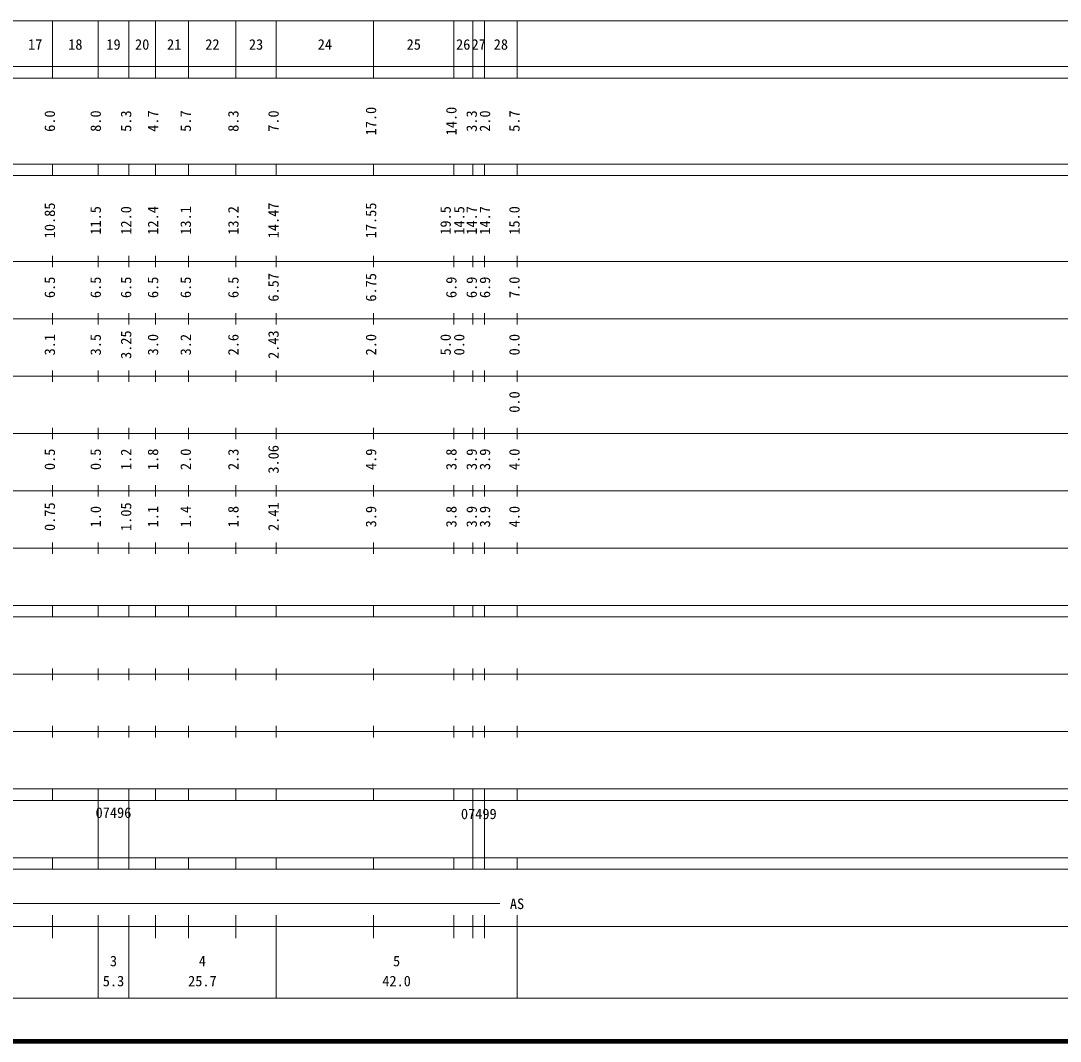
# Model space of a CAD drawing. Units: millimetres, scale not verified. Extents: x 40000 to 680000, y 20000 to 380000.
# Drawn here: x 223487 to 404693, y 20000 to 198000 of the extents above; entities that cross this region are included whole.
import ezdxf
from ezdxf.enums import TextEntityAlignment as Align

# ---------------------------------------------------------------- set-up
doc = ezdxf.new("R2010")
doc.units = ezdxf.units.MM
doc.header["$LTSCALE"] = 1000
doc.layers.add('M-TTL', color=2, linetype='Continuous', lineweight=140)
doc.layers.add('M-TTL-BAND', color=7, linetype='Continuous', lineweight=13)
doc.styles.add('ＭＳ ゴシック', font='')
doc.styles.get('ＭＳ ゴシック').set_extended_font_data('MS Gothic')

msp = doc.modelspace()

# ---------------------------------------------------------------- linework, layer by layer
at = {"layer": 'M-TTL'}
msp.add_line((40000, 20000), (680000, 20000), dxfattribs=at)
at = {"layer": 'M-TTL-BAND'}
for p, q in [((68000, 198000), (579000, 198000)), ((229000, 188000), (229000, 198000)), ((237000, 188000), (237000, 198000)), ((242300, 188000), (242300, 198000)), ((247000, 188000), (247000, 198000)), ((252700, 188000), (252700, 198000)), ((261000, 188000), (261000, 198000)), ((268000, 188000), (268000, 198000)), ((285000, 188000), (285000, 198000)), ((299000, 188000), (299000, 198000)), ((302300, 188000), (302300, 198000)), ((304300, 188000), (304300, 198000)), ((310000, 188000), (310000, 198000)), ((40000, 190000), (579000, 190000)), ((40000, 188000), (579000, 188000)), ((40000, 173000), (579000, 173000)), ((229000, 171000), (229000, 173000)), ((237000, 171000), (237000, 173000)), ((242300, 171000), (242300, 173000)), ((247000, 171000), (247000, 173000)), ((252700, 171000), (252700, 173000)), ((261000, 171000), (261000, 173000)), ((268000, 171000), (268000, 173000)), ((285000, 171000), (285000, 173000)), ((299000, 171000), (299000, 173000)), ((302300, 171000), (302300, 173000)), ((304300, 171000), (304300, 173000)), ((310000, 171000), (310000, 173000)), ((40000, 171000), (579000, 171000)), ((40000, 156000), (579000, 156000)), ((229000, 155000), (229000, 157000)), ((237000, 155000), (237000, 157000)), ((242300, 155000), (242300, 157000)), ((247000, 155000), (247000, 157000)), ((252700, 155000), (252700, 157000)), ((261000, 155000), (261000, 157000)), ((268000, 155000), (268000, 157000)), ((285000, 155000), (285000, 157000)), ((299000, 155000), (299000, 157000)), ((302300, 155000), (302300, 157000)), ((304300, 155000), (304300, 157000)), ((310000, 155000), (310000, 157000)), ((229000, 145000), (229000, 147000)), ((237000, 145000), (237000, 147000)), ((242300, 145000), (242300, 147000)), ((247000, 145000), (247000, 147000)), ((252700, 145000), (252700, 147000)), ((261000, 145000), (261000, 147000)), ((268000, 145000), (268000, 147000)), ((285000, 145000), (285000, 147000)), ((299000, 145000), (299000, 147000)), ((302300, 145000), (302300, 147000)), ((304300, 145000), (304300, 147000)), ((310000, 145000), (310000, 147000)), ((46000, 146000), (579000, 146000)), ((52000, 136000), (579000, 136000)), ((229000, 135000), (229000, 137000)), ((237000, 135000), (237000, 137000)), ((242300, 135000), (242300, 137000)), ((247000, 135000), (247000, 137000)), ((252700, 135000), (252700, 137000)), ((261000, 135000), (261000, 137000)), ((268000, 135000), (268000, 137000)), ((285000, 135000), (285000, 137000)), ((299000, 135000), (299000, 137000)), ((302300, 135000), (302300, 137000)), ((304300, 135000), (304300, 137000)), ((310000, 135000), (310000, 137000)), ((229000, 125000), (229000, 127000)), ((237000, 125000), (237000, 127000)), ((242300, 125000), (242300, 127000)), ((247000, 125000), (247000, 127000)), ((252700, 125000), (252700, 127000)), ((261000, 125000), (261000, 127000)), ((268000, 125000), (268000, 127000)), ((285000, 125000), (285000, 127000)), ((299000, 125000), (299000, 127000)), ((302300, 125000), (302300, 127000)), ((304300, 125000), (304300, 127000)), ((310000, 125000), (310000, 127000)), ((46000, 126000), (579000, 126000)), ((52000, 116000), (579000, 116000)), ((229000, 115000), (229000, 117000)), ((237000, 115000), (237000, 117000)), ((242300, 115000), (242300, 117000)), ((247000, 115000), (247000, 117000)), ((252700, 115000), (252700, 117000)), ((261000, 115000), (261000, 117000)), ((268000, 115000), (268000, 117000)), ((285000, 115000), (285000, 117000)), ((299000, 115000), (299000, 117000)), ((302300, 115000), (302300, 117000)), ((304300, 115000), (304300, 117000)), ((310000, 115000), (310000, 117000)), ((229000, 105000), (229000, 107000)), ((237000, 105000), (237000, 107000)), ((242300, 105000), (242300, 107000)), ((247000, 105000), (247000, 107000)), ((252700, 105000), (252700, 107000)), ((261000, 105000), (261000, 107000)), ((268000, 105000), (268000, 107000)), ((285000, 105000), (285000, 107000)), ((299000, 105000), (299000, 107000)), ((302300, 105000), (302300, 107000)), ((304300, 105000), (304300, 107000)), ((310000, 105000), (310000, 107000)), ((46000, 106000), (579000, 106000)), ((40000, 96000), (579000, 96000)), ((229000, 94000), (229000, 96000)), ((237000, 94000), (237000, 96000)), ((242300, 94000), (242300, 96000)), ((247000, 94000), (247000, 96000)), ((252700, 94000), (252700, 96000)), ((261000, 94000), (261000, 96000)), ((268000, 94000), (268000, 96000)), ((285000, 94000), (285000, 96000)), ((299000, 94000), (299000, 96000)), ((302300, 94000), (302300, 96000)), ((304300, 94000), (304300, 96000)), ((310000, 94000), (310000, 96000)), ((40000, 94000), (579000, 94000)), ((49000, 84000), (579000, 84000)), ((229000, 83000), (229000, 85000)), ((237000, 83000), (237000, 85000)), ((242300, 83000), (242300, 85000)), ((247000, 83000), (247000, 85000)), ((252700, 83000), (252700, 85000)), ((261000, 83000), (261000, 85000)), ((268000, 83000), (268000, 85000)), ((285000, 83000), (285000, 85000)), ((299000, 83000), (299000, 85000)), ((302300, 83000), (302300, 85000)), ((304300, 83000), (304300, 85000)), ((310000, 83000), (310000, 85000)), ((229000, 73000), (229000, 75000)), ((237000, 73000), (237000, 75000)), ((242300, 73000), (242300, 75000)), ((247000, 73000), (247000, 75000)), ((252700, 73000), (252700, 75000)), ((261000, 73000), (261000, 75000)), ((268000, 73000), (268000, 75000)), ((285000, 73000), (285000, 75000)), ((299000, 73000), (299000, 75000)), ((302300, 73000), (302300, 75000)), ((304300, 73000), (304300, 75000)), ((310000, 73000), (310000, 75000)), ((40000, 74000), (579000, 74000)), ((40000, 64000), (579000, 64000)), ((229000, 62000), (229000, 64000)), ((237000, 62000), (237000, 64000)), ((242300, 62000), (242300, 64000)), ((247000, 62000), (247000, 64000)), ((252700, 62000), (252700, 64000)), ((261000, 62000), (261000, 64000)), ((268000, 62000), (268000, 64000)), ((285000, 62000), (285000, 64000)), ((299000, 62000), (299000, 64000)), ((302300, 62000), (302300, 64000)), ((304300, 62000), (304300, 64000)), ((310000, 62000), (310000, 64000)), ((40000, 62000), (579000, 62000)), ((237000, 52000), (237000, 62000)), ((242300, 52000), (242300, 62000)), ((302300, 52000), (302300, 62000)), ((304300, 52000), (304300, 62000)), ((40000, 52000), (579000, 52000)), ((229000, 50000), (229000, 52000)), ((237000, 50000), (237000, 52000)), ((242300, 50000), (242300, 52000)), ((247000, 50000), (247000, 52000)), ((252700, 50000), (252700, 52000)), ((261000, 50000), (261000, 52000)), ((268000, 50000), (268000, 52000)), ((285000, 50000), (285000, 52000)), ((299000, 50000), (299000, 52000)), ((302300, 50000), (302300, 52000)), ((304300, 50000), (304300, 52000)), ((310000, 50000), (310000, 52000)), ((40000, 50000), (579000, 50000)), ((71000, 44000), (307000, 44000)), ((229000, 38000), (229000, 42000)), ((237000, 27500), (237000, 42000)), ((242300, 27500), (242300, 42000)), ((247000, 38000), (247000, 42000)), ((252700, 38000), (252700, 42000)), ((261000, 38000), (261000, 42000)), ((268000, 27500), (268000, 42000)), ((285000, 38000), (285000, 42000)), ((299000, 38000), (299000, 42000)), ((302300, 38000), (302300, 42000)), ((304300, 38000), (304300, 42000)), ((310000, 27500), (310000, 42000)), ((40000, 40000), (579000, 40000)), ((68000, 27500), (579000, 27500))]:
    msp.add_line(p, q, dxfattribs=at)

# ---------------------------------------------------------------- texts
at = {"layer": 'M-TTL-BAND', "style": 'ＭＳ ゴシック'}
for s, p in [('17', (226000, 192405)), ('18', (233000, 192405)), ('19', (239650, 192405)), ('20', (244650, 192405)), ('21', (250233, 192405)), ('22', (256898, 192405)), ('23', (264500, 192405)), ('24', (276500, 192405)), ('25', (292000, 192405)), ('26', (300618, 192405)), ('27', (303323, 192405)), ('28', (307180, 192405)), ('AS', (310000, 42500)), ('3', (239650, 32523)), ('4', (255150, 32523)), ('5', (289000, 32523)), ('5.3', (239650, 29033)), ('25.7', (255150, 29033)), ('42.0', (289000, 29033))]:
    msp.add_text(s, height=1833, dxfattribs=at).set_placement(p, align=Align.BOTTOM_CENTER)
for s, p in [('6.0', (230000, 180500)), ('8.0', (238000, 180500)), ('5.3', (243300, 180500)), ('4.7', (248000, 180500)), ('5.7', (253700, 180500)), ('8.3', (262000, 180500)), ('7.0', (269000, 180500)), ('17.0', (286000, 180500)), ('14.0', (300000, 180500)), ('3.3', (303550, 180500)), ('2.0', (305864, 180500)), ('5.7', (311000, 180500)), ('10.85', (230000, 163174)), ('11.5', (238000, 163174)), ('12.0', (243300, 163174)), ('12.4', (248000, 163174)), ('13.1', (253700, 163174)), ('13.2', (262000, 163174)), ('14.47', (269000, 163174)), ('17.55', (286000, 163174)), ('19.5', (299000, 163174)), ('14.5', (301370, 163174)), ('14.7', (303550, 163174)), ('14.7', (305864, 163174)), ('15.0', (311000, 163174)), ('6.5', (230000, 151500)), ('6.5', (238000, 151500)), ('6.5', (243300, 151500)), ('6.5', (248000, 151500)), ('6.5', (253700, 151500)), ('6.5', (262000, 151500)), ('6.57', (269000, 151500)), ('6.75', (286000, 151500)), ('6.9', (300000, 151500)), ('6.9', (303550, 151500)), ('6.9', (305864, 151500)), ('7.0', (311000, 151500)), ('3.1', (230000, 141500)), ('3.5', (238000, 141500)), ('3.25', (243300, 141500)), ('3.0', (248000, 141500)), ('3.2', (253700, 141500)), ('2.6', (262000, 141500)), ('2.43', (269000, 141500)), ('2.0', (286000, 141500)), ('5.0', (299000, 141500)), ('0.0', (301370, 141500)), ('0.0', (311000, 141500)), ('0.0', (311000, 131500)), ('0.5', (230000, 121500)), ('0.5', (238000, 121500)), ('1.2', (243300, 121500)), ('1.8', (248000, 121500)), ('2.0', (253700, 121500)), ('3.06', (269000, 121500)), ('4.9', (286000, 121500)), ('3.8', (300000, 121500)), ('3.9', (303550, 121500)), ('3.9', (305864, 121500)), ('4.0', (311000, 121500)), ('2.3', (262000, 121500)), ('0.75', (230000, 111500)), ('1.0', (238000, 111500)), ('1.05', (243300, 111500)), ('1.1', (248000, 111500)), ('1.4', (253700, 111500)), ('1.8', (262000, 111500)), ('2.41', (269000, 111500)), ('3.9', (286000, 111500)), ('3.8', (300000, 111500)), ('3.9', (303550, 111500)), ('3.9', (305864, 111500)), ('4.0', (311000, 111500))]:
    msp.add_text(s, height=1833, rotation=90, dxfattribs=at).set_placement(p, align=Align.BOTTOM_CENTER)
msp.add_text('07496', height=1833, dxfattribs=at).set_placement((236525, 58405), align=Align.BOTTOM_LEFT)
msp.add_text('07499', height=1833, dxfattribs=at).set_placement((303333, 59655), align=Align.MIDDLE_CENTER)

doc.saveas('drawing.dxf')
